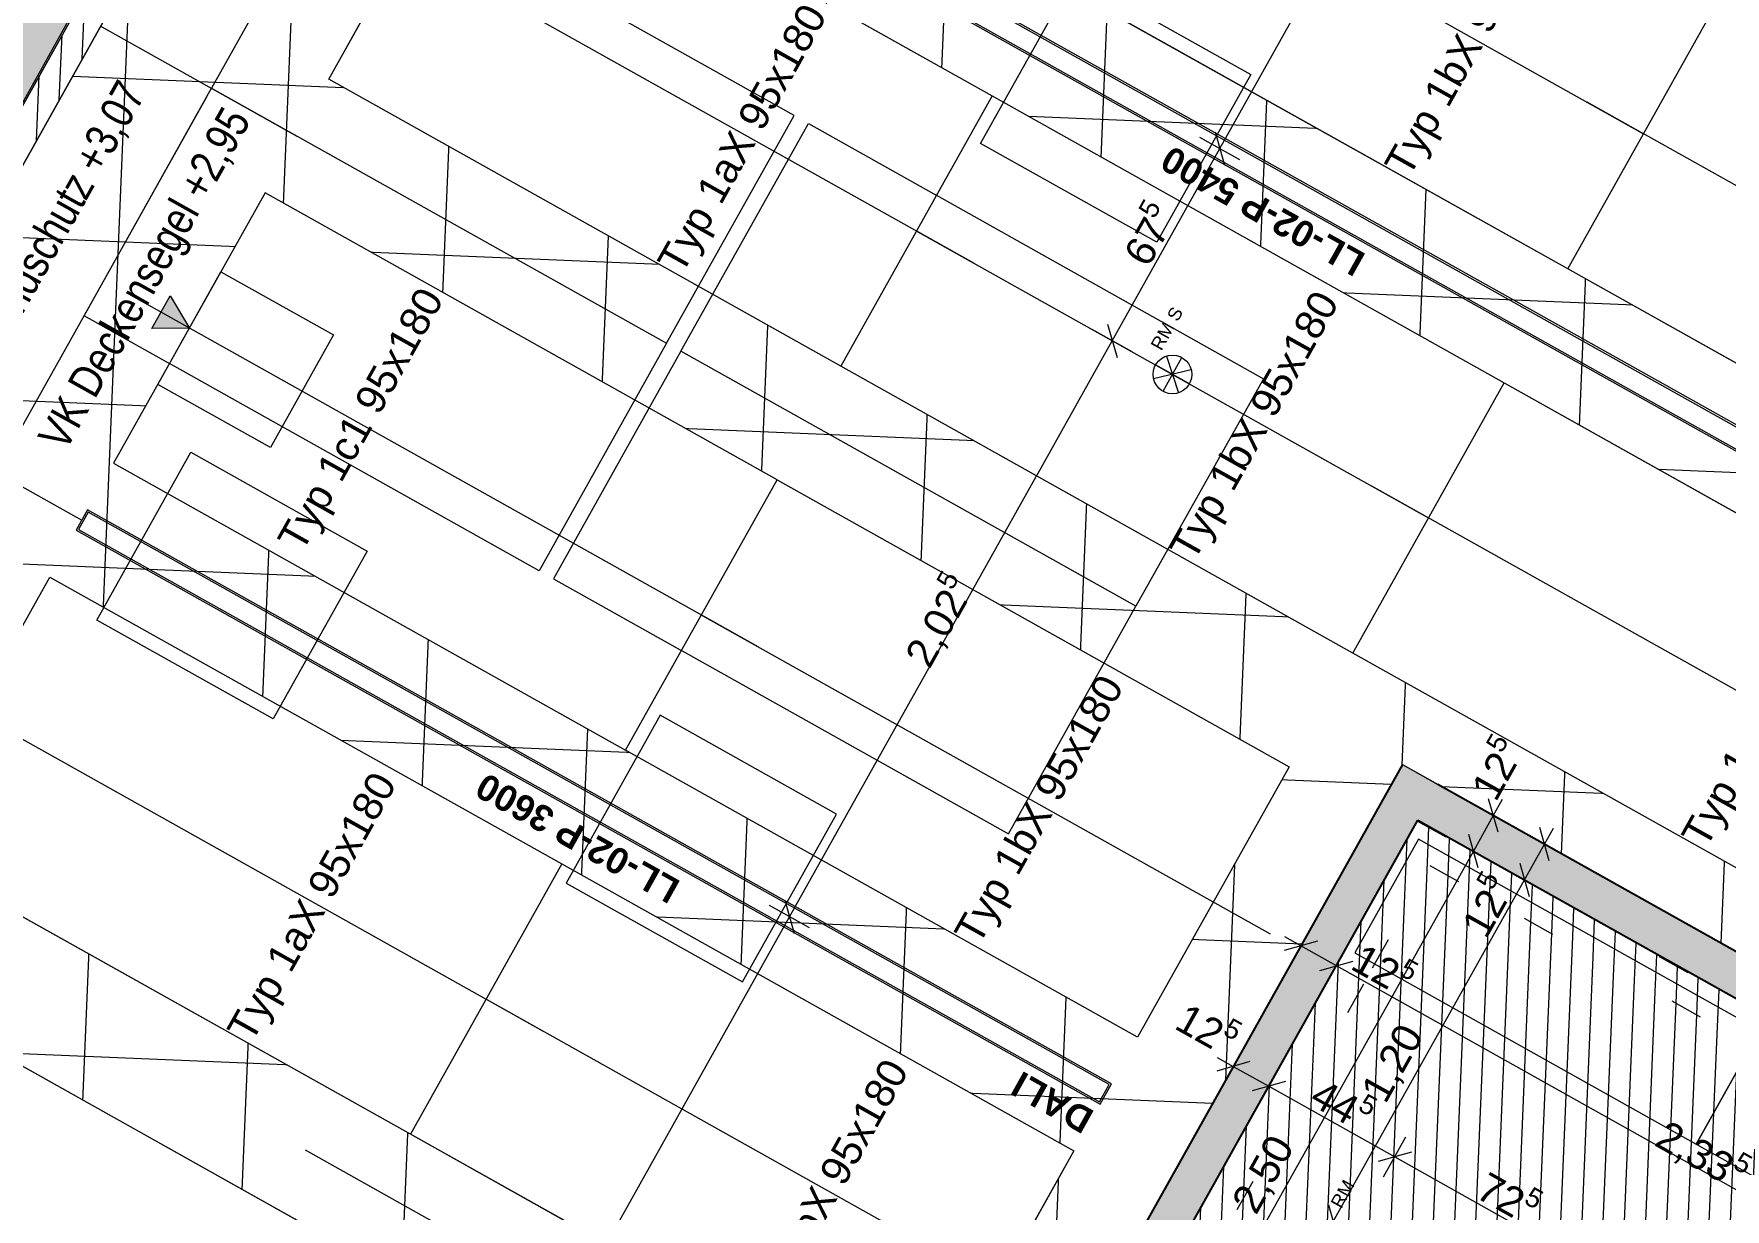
# Model space of a CAD drawing. Header units: metres. Extents: x -27.1 to 50.1, y 105.7 to 163.4.
# Drawn here: x -5.57 to -0.38, y 145.38 to 148.99 of the extents above; entities that cross this region are included whole.
import ezdxf

# ---------------------------------------------------------------- set-up
doc = ezdxf.new("R2010")
doc.units = ezdxf.units.M
doc.header["$MEASUREMENT"] = 0
for name, pattern in [('Achse', [0.0023, 0.0015, -0.0008]), ('Punktlinie', [0.0035, 0, -0.0035]), ('Punktlinie_ eng', [0.00075, 0, -0.00075]), ('Strichpunktlinie', [0.006703, 0.003528, -0.001764, 0, -0.001411]), ('Wipeout_Contour', [1, 0, -1])]:
    doc.linetypes.add(name, pattern=pattern)
for name, color, linetype in [('00  Raster', 7, 'Continuous'), ('00  Raster Ausbau', 7, 'Continuous'), ('10  Fassade', 7, 'Continuous'), ('10  Fassade_Deckschraffur', 7, 'Continuous'), ('10  Wand Massiv_Deckschraffur', 7, 'Continuous'), ('10  Wand Massiv_Fenster', 7, 'Continuous'), ('20  Deckensegel', 7, 'Continuous'), ('20  Deckenspiegel + Einbauten', 7, 'Continuous'), ('20  Möbel', 7, 'Continuous'), ('40  Bemaßung 1_ 50 Deckenspiegel', 7, 'Continuous'), ('40  Text Deckenspiegel', 7, 'Continuous'), ('Neubau_20  Decke Abhangdecke', 7, 'Continuous'), ('Neubau_20  Decke Abhangdecke_Deckschraffur', 7, 'Continuous'), ('Neubau_20  Deckenspiegel + Einbauten', 7, 'Continuous'), ('Neubau_20  Möbel', 7, 'Continuous'), ('Neubau_20 Wand Leichtbau MIETERAUSBAU', 7, 'Continuous'), ('Neubau_20 Wand Leichtbau MIETERAUSBAU_Schnittschraffur', 7, 'Continuous'), ('Neubau_40  Text Deckenspiegel', 7, 'Continuous')]:
    doc.layers.add(name, color=color, linetype=linetype)
doc.styles.add('ERSTELLTER_STIL_1', font='arial.ttf')
doc.styles.add('ERSTELLTER_STIL_2', font='arial.ttf')
doc.styles.add('ERSTELLTER_STIL_3', font='')
doc.styles.get('ERSTELLTER_STIL_3').set_extended_font_data('Arial Narrow')
pattern_1 = [(87.605446, (0, 0), (-0.06494324, 0.002715745), [])]

msp = doc.modelspace()

# ---------------------------------------------------------------- wipeouts: each hides what was drawn before it
at = {"color": 254, "linetype": 'Wipeout_Contour', "lineweight": 0, "ltscale": 578.896248}
msp.add_wipeout([(1.5068, 161.8649), (-18.3925, 126.3498), (-18.2219, 126.2542), (1.6769, 161.7686)], dxfattribs=at).dxf.layer = '10  Fassade_Deckschraffur'

# ---------------------------------------------------------------- next in the draw order: wipeouts: each hides what was drawn before it
at = {"color": 254, "linetype": 'Wipeout_Contour', "lineweight": 0, "ltscale": 579.750368}
msp.add_wipeout([(1.2236, 162.0253), (-18.6764, 126.5088), (-18.6188, 126.4766), (1.2811, 161.9927)], dxfattribs=at).dxf.layer = '10  Fassade_Deckschraffur'

# ---------------------------------------------------------------- next in the draw order: wipeouts: each hides what was drawn before it
at = {"color": 254, "linetype": 'Wipeout_Contour', "lineweight": 0, "ltscale": 579.478915}
msp.add_wipeout([(-18.4602, 126.3877), (1.4393, 161.9032), (1.2811, 161.9927), (-18.6188, 126.4766)], dxfattribs=at).dxf.layer = '10  Fassade_Deckschraffur'

# ---------------------------------------------------------------- next in the draw order: wipeouts: each hides what was drawn before it
at = {"color": 254, "linetype": 'Wipeout_Contour', "lineweight": 0, "ltscale": 579.276268}
msp.add_wipeout([(1.4393, 161.9032), (-18.4602, 126.3877), (-18.4575, 126.3862), (1.4419, 161.9017)], dxfattribs=at).dxf.layer = '10  Fassade_Deckschraffur'

# ---------------------------------------------------------------- next in the draw order: wipeouts: each hides what was drawn before it
at = {"color": 254, "linetype": 'Wipeout_Contour', "lineweight": 0, "ltscale": 579.199344}
msp.add_wipeout([(1.4446, 161.9001), (-18.4548, 126.3847), (-18.4016, 126.3549), (1.4977, 161.8701)], dxfattribs=at).dxf.layer = '10  Fassade_Deckschraffur'

# ---------------------------------------------------------------- next in the draw order: wipeouts: each hides what was drawn before it
at = {"color": 254, "linetype": 'Wipeout_Contour', "lineweight": 0, "ltscale": 579.127053}
msp.add_wipeout([(-18.3972, 126.3524), (1.5021, 161.8676), (1.4977, 161.8701), (-18.4016, 126.3549)], dxfattribs=at).dxf.layer = '10  Fassade_Deckschraffur'

# ---------------------------------------------------------------- next in the draw order: wipeouts: each hides what was drawn before it
at = {"color": 254, "linetype": 'Wipeout_Contour', "lineweight": 0, "ltscale": 579.115674}
msp.add_wipeout([(1.5021, 161.8676), (-18.3972, 126.3524), (-18.3925, 126.3498), (1.5068, 161.8649)], dxfattribs=at).dxf.layer = '10  Fassade_Deckschraffur'

# ---------------------------------------------------------------- next in the draw order: hatches: boundary and pattern name
at = {"layer": '10  Wand Massiv_Deckschraffur', "linetype": 'Continuous', "lineweight": 0, "true_color": 0xffffff}
msp.add_hatch(color=7, dxfattribs=at).paths.add_polyline_path([(-18.2218, 126.2542), (1.677, 161.7686), (1.3506, 161.9533), (-18.549, 126.4375)])
at = {"layer": 'Neubau_20  Decke Abhangdecke_Deckschraffur', "linetype": 'Continuous', "lineweight": 18, "true_color": 0xdcff15}
h = msp.add_hatch(dxfattribs=at)
h.set_pattern_fill('Bauliche_Anlagen__geplan_55', color=60, style=0, pattern_type=2)
h.set_pattern_definition([(87.60545, (0, 0), (-0.4995634, 0.0208903), []), (177.60545, (0, 0), (0.0208903, 0.4995634), [])])
h.paths.add_polyline_path([(-11.9299, 137.2893), (-11.9483, 137.2566), (-11.7956, 137.1711), (-11.7773, 137.2038), (-11.7027, 137.3368), (-11.3276, 137.1266), (-11.4021, 136.9936), (-6.2943, 134.1316), (-6.2197, 134.2647), (-5.8446, 134.0545), (-5.9191, 133.9215), (-5.7796, 133.8433), (-3.195, 138.456), (-3.3346, 138.5342), (-3.4152, 138.3903), (-3.7904, 138.6005), (-3.7097, 138.7444), (-5.3411, 139.6585), (-1.3692, 146.7474), (0.7769, 145.5449), (7.3302, 157.2408), (7.1906, 157.319), (7.1429, 157.234), (6.7678, 157.4442), (6.8155, 157.5292), (1.7076, 160.3912), (1.6599, 160.3061), (1.2848, 160.5163), (1.3777, 160.6821), (1.225, 160.7676), (-9.2843, 142.0111), (-9.3026, 141.9784)])
h.paths.add_polyline_path([(-8.904, 141.4828), (-9.2529, 141.6784), (-9.0574, 142.0273), (-8.7085, 141.8318)], flags=0)
at = {"layer": 'Neubau_20  Decke Abhangdecke_Deckschraffur', "linetype": 'Continuous', "lineweight": 18, "true_color": 0xffd5aa}
h = msp.add_hatch(dxfattribs=at)
h.set_pattern_fill('Mauerwerk_0001', color=41, style=0, pattern_type=2)
h.set_pattern_definition(pattern_1)
h.paths.add_polyline_path([(-1.3228, 146.5744), (-2.5436, 144.3955), (-1.0213, 143.5426), (-0.9406, 143.6865), (-0.5655, 143.4763), (-0.6462, 143.3324), (-0.5066, 143.2542), (0.7142, 145.4331)])
h.paths.add_polyline_path([(0.5758, 145.3959), (-0.4665, 143.5355), (-0.979, 143.8226), (-1.0596, 143.6787), (-2.4075, 144.4339), (-2.3268, 144.5778), (-1.2845, 146.4382)], flags=0)
h = msp.add_hatch(dxfattribs=at)
h.set_pattern_fill('Mauerwerk_0001', color=41, style=0, pattern_type=2)
h.set_pattern_definition(pattern_1)
h.paths.add_polyline_path([(-1.2845, 146.4382), (-2.4075, 144.4339), (-1.0596, 143.6787), (-0.979, 143.8226), (-0.4665, 143.5355), (0.5758, 145.3959)])
at = {"layer": 'Neubau_20 Wand Leichtbau MIETERAUSBAU_Schnittschraffur', "linetype": 'Continuous', "lineweight": 18}
for points in [[(-1.4303, 146.6383), (-1.3212, 146.5772), (-1.3692, 146.7474)], [(-1.3212, 146.5772), (-1.2601, 146.6863), (-1.3692, 146.7474)], [(-1.3212, 146.5772), (0.7158, 145.4359), (0.7769, 145.5449), (-1.2601, 146.6863)], [(-1.4303, 146.6383), (-2.6527, 144.4566), (-2.5436, 144.3955), (-1.3212, 146.5772)]]:
    msp.add_hatch(color=9, dxfattribs=at).paths.add_polyline_path(points)
at = {"layer": 'Neubau_40  Text Deckenspiegel', "linetype": 'Continuous', "lineweight": 0, "true_color": 0xffffff}
msp.add_hatch(color=7, dxfattribs=at).paths.add_polyline_path([(-5.0895, 148.0859), (-5.1485, 148.1851), (-5.205, 148.0844)])

# ---------------------------------------------------------------- next in the draw order: linework, layer by layer
at = {"layer": '00  Raster Ausbau', "color": 251, "linetype": 'Achse', "lineweight": 18, "ltscale": 1000, "true_color": 0x5f5f5f}
msp.add_line((-5.6321, 149.1636), (-4.7597, 148.6748), dxfattribs=at)
at = {"layer": '00  Raster Ausbau', "color": 9, "linetype": 'Achse', "lineweight": 18, "ltscale": 1000}
msp.add_line((-6.2919, 147.9859), (-5.4196, 147.4971), dxfattribs=at)
at = {"layer": '10  Fassade', "color": 255, "linetype": 'Punktlinie', "lineweight": 18, "ltscale": 1000, "flags": 128}
msp.add_lwpolyline([(-18.2219, 126.2542), (1.6769, 161.7686)], dxfattribs=at)
at = {"layer": '10  Wand Massiv_Fenster', "color": 7, "linetype": 'Continuous', "lineweight": 13, "ltscale": 1000}
msp.add_line((1.677, 161.7686), (-18.2218, 126.2542), dxfattribs=at)
at = {"layer": '20  Möbel', "color": 9, "linetype": 'Continuous', "lineweight": 18, "ltscale": 1000}
for p, q in [((-0.2083, 148.853), (-0.5709, 148.1851)), ((-0.0638, 148.7745), (-0.4264, 148.1066)), ((-1.3195, 146.5189), (-1.515, 146.17)), ((-0.2726, 145.9324), (-1.3195, 146.5189)), ((-1.515, 146.17), (-0.4681, 145.5834)), ((-0.4681, 145.5834), (-0.2726, 145.9324)), ((-0.2726, 145.9324), (-0.4681, 145.5834)), ((-0.4681, 145.5834), (0.5787, 144.9969))]:
    msp.add_line(p, q, dxfattribs=at)
at = {"layer": '20  Möbel', "color": 9, "linetype": 'Continuous', "lineweight": 18, "ltscale": 1000, "flags": 128}
for points in [[(0.3924, 148.5268), (0.0298, 147.8589), (-0.6469, 148.2263), (-0.2843, 148.8942)], [(0.6424, 146.7272), (0.1114, 147.271), (-0.4395, 146.7331), (0.0915, 146.1893)]]:
    msp.add_lwpolyline(points, close=True, dxfattribs=at)
at = {"layer": '40  Bemaßung 1_ 50 Deckenspiegel', "color": 7, "linetype": 'Continuous', "lineweight": 13, "ltscale": 1000}
for p, q in [((-1.1515, 146.6254), (-1.0288, 146.5567)), ((-1.0758, 146.54), (-1.1045, 146.6421)), ((-1.0627, 146.6401), (-1.0902, 146.591)), ((-1.0902, 146.591), (-1.1513, 146.482)), ((-0.9191, 146.4522), (-0.9479, 146.5543)), ((-0.9335, 146.5033), (-0.906, 146.5523)), ((-1.2126, 146.5164), (-1.0899, 146.4476)), ((-1.1369, 146.4309), (-1.1656, 146.533)), ((-0.8721, 146.4689), (-0.9948, 146.5376)), ((-0.9946, 146.3942), (-0.9335, 146.5033)), ((-1.1513, 146.482), (-2.3737, 144.3003)), ((-1.009, 146.4453), (-0.9802, 146.3432)), ((-1.5815, 145.3467), (-0.9946, 146.3942)), ((-0.9332, 146.3598), (-1.0559, 146.4286)), ((-1.6462, 146.253), (-1.7149, 146.1303)), ((-1.6295, 146.206), (-1.7316, 146.1773)), ((-1.6805, 146.1916), (-1.7296, 146.2191)), ((-1.5715, 146.1305), (-1.6805, 146.1916)), ((-1.5371, 146.1919), (-1.6059, 146.0692)), ((-1.6225, 146.1162), (-1.5204, 146.1449)), ((0.4655, 144.9892), (-1.5715, 146.1305)), ((-1.922, 145.7608), (-1.8532, 145.8835)), ((-1.8365, 145.8365), (-1.9386, 145.8077)), ((-1.9367, 145.8496), (-1.8876, 145.8221)), ((-1.8876, 145.8221), (-1.7785, 145.761)), ((-1.8129, 145.6997), (-1.7442, 145.8224)), ((-1.7275, 145.7754), (-1.8296, 145.7466)), ((-1.7785, 145.761), (-1.3925, 145.5447)), ((-1.3415, 145.5591), (-1.4435, 145.5303)), ((-1.4269, 145.4834), (-1.3581, 145.6061)), ((-1.3925, 145.5447), (-0.76, 145.1903)), ((-1.5959, 145.3977), (-1.5671, 145.2956))]:
    msp.add_line(p, q, dxfattribs=at)
at = {"layer": 'Neubau_20  Decke Abhangdecke', "color": 7, "linetype": 'Continuous', "lineweight": 13, "ltscale": 1000, "flags": 128}
msp.add_lwpolyline([(-5.7796, 133.8433), (-3.195, 138.456), (-3.3346, 138.5342), (-3.4152, 138.3903), (-3.7904, 138.6005), (-3.7097, 138.7444), (-5.3411, 139.6585), (-1.3692, 146.7474), (0.7769, 145.5449), (7.3302, 157.2408), (7.1906, 157.319), (7.1429, 157.234), (6.7678, 157.4442), (6.8155, 157.5292), (1.7076, 160.3912), (1.6599, 160.3061), (1.2848, 160.5163), (1.3777, 160.6821), (1.225, 160.7676), (-9.2843, 142.0111), (-9.3026, 141.9784), (-11.9299, 137.2893)], dxfattribs=at)
at = {"layer": 'Neubau_20  Decke Abhangdecke', "color": 7, "linetype": 'Punktlinie_ eng', "lineweight": 13, "ltscale": 1000, "flags": 128}
for points in [[(-1.3228, 146.5744), (0.7142, 145.4331), (-0.5066, 143.2542), (-0.6462, 143.3324), (-0.5655, 143.4763), (-0.9406, 143.6865), (-1.0213, 143.5426), (-2.5436, 144.3955)], [(-1.2845, 146.4382), (0.5758, 145.3959), (-0.4665, 143.5355), (-0.979, 143.8226), (-1.0596, 143.6787), (-2.4075, 144.4339)], [(0.5758, 145.3959), (-1.2845, 146.4382), (-2.3268, 144.5778), (-2.4075, 144.4339), (-1.0596, 143.6787), (-0.979, 143.8226), (-0.4665, 143.5355)]]:
    msp.add_lwpolyline(points, close=True, dxfattribs=at)
at = {"layer": 'Neubau_20 Wand Leichtbau MIETERAUSBAU', "color": 7, "linetype": 'Continuous', "lineweight": 25, "ltscale": 1000, "flags": 128}
for points in [[(-1.3692, 146.7474), (-2.6527, 144.4566)], [(0.7769, 145.5449), (-1.2601, 146.6863)], [(-2.5436, 144.3955), (-1.3212, 146.5772)], [(-1.3212, 146.5772), (0.7158, 145.4359)]]:
    msp.add_lwpolyline(points, dxfattribs=at)
at = {"layer": 'Neubau_20 Wand Leichtbau MIETERAUSBAU', "color": 7, "linetype": 'Continuous', "lineweight": 13, "ltscale": 1000, "flags": 128}
msp.add_lwpolyline([(-1.3692, 146.7474), (-1.2601, 146.6863)], dxfattribs=at)
at = {"layer": 'Neubau_40  Text Deckenspiegel', "color": 7, "linetype": 'Continuous', "lineweight": 18, "ltscale": 1000, "flags": 128}
msp.add_lwpolyline([(-5.0895, 148.0859), (-5.205, 148.0844), (-5.1485, 148.1851)], close=True, dxfattribs=at)

# ---------------------------------------------------------------- next in the draw order: texts
at = {"layer": '40  Bemaßung 1_ 50 Deckenspiegel', "color": 7, "linetype": 'Continuous', "lineweight": 13, "char_height": 0.09, "attachment_point": 7, "style": 'ERSTELLTER_STIL_1'}
for s, insert, rotation in [('\\A1;{\\pql;\\fArial|b0|i0|c0|p38;12\\fArial|b0|i0|c0|p38;\\A1{\\H.66x;\\S5^  ;}}', (-1.0598, 146.617), 60.738), ('\\A1;{\\pql;\\fArial|b0|i0|c0|p38;12\\fArial|b0|i0|c0|p38;\\A1{\\H.66x;\\S5^  ;}}', (-1.0896, 146.1962), 60.7378), ('\\A1;{\\pql;\\fArial|b0|i0|c0|p38;12\\fArial|b0|i0|c0|p38;\\A1{\\H.66x;\\S5^  ;}}', (-1.5455, 146.1001), 330.738), ('\\A1;{\\pql;\\fArial|b0|i0|c0|p38;12\\fArial|b0|i0|c0|p38;\\A1{\\H.66x;\\S5^  ;}}', (-2.0856, 145.9172), 330.738), ('\\A1;{\\pql;\\fArial|b0|i0|c0|p38;44\\fArial|b0|i0|c0|p38;\\A1{\\H.66x;\\S5^  ;}}', (-1.6715, 145.6852), 330.738), ('\\A1;{\\pql;\\fArial|b0|i0|c0|p38;2,33\\fArial|b0|i0|c0|p38;\\A1{\\H.66x;\\S5^  ;}}', (-0.6127, 145.5586), 330.738), ('\\A1;{\\pql;\\fArial|b0|i0|c0|p38;72\\fArial|b0|i0|c0|p38;\\A1{\\H.66x;\\S5^  ;}}', (-1.1623, 145.3999), 330.738)]:
    msp.add_mtext(s, dxfattribs=dict(at, insert=insert, rotation=rotation))
at = {"layer": '40  Bemaßung 1_ 50 Deckenspiegel', "color": 7, "linetype": 'Continuous', "lineweight": 13, "char_height": 0.09, "width": 0.239452, "attachment_point": 7, "style": 'ERSTELLTER_STIL_1'}
for s, insert, rotation in [('\\A1;{\\pql;\\fArial|b0|i0|c0|p38;1,20}', (-1.4067, 145.6956), 60.7378), ('\\A1;{\\pql;\\fArial|b0|i0|c0|p38;2,50}', (-1.8033, 145.3551), 60.738)]:
    msp.add_mtext(s, dxfattribs=dict(at, insert=insert, rotation=rotation))
at = {"layer": '40  Text Deckenspiegel', "color": 7, "linetype": 'Continuous', "lineweight": 18, "insert": (-4.9291, 148.7408), "char_height": 0.1, "attachment_point": 6, "rotation": 60.738, "style": 'ERSTELLTER_STIL_3'}
msp.add_mtext('\\A1;{\\pqr;\\fArial Narrow|b0|i0|c0|p38;VK Deckensegel +2,95}', dxfattribs=at)

# ---------------------------------------------------------------- next in the draw order: wipeouts: each hides what was drawn before it
at = {"color": 254, "linetype": 'Wipeout_Contour', "lineweight": 0, "ltscale": 596.524521}
msp.add_wipeout([(-0.397, 149.0961), (-1.9673, 149.9759), (-2.4316, 149.1471), (-0.8613, 148.2673)], dxfattribs=at).dxf.layer = '20  Deckensegel'
at = {"color": 254, "linetype": 'Wipeout_Contour', "lineweight": 0, "ltscale": 587.177863}
msp.add_wipeout([(-1.7167, 146.7406), (-3.287, 147.6204), (-3.7514, 146.7917), (-2.1811, 145.9118)], dxfattribs=at).dxf.layer = '20  Deckensegel'
at = {"color": 254, "linetype": 'Wipeout_Contour', "lineweight": 0, "ltscale": 581.608877}
msp.add_wipeout([(-6.1771, 146.1448), (-6.6414, 145.316), (-5.0711, 144.4362), (-4.6068, 145.265)], dxfattribs=at).dxf.layer = '20  Deckensegel'

# ---------------------------------------------------------------- next in the draw order: linework, layer by layer
at = {"layer": '20  Deckensegel', "color": 6, "linetype": 'Strichpunktlinie', "lineweight": 18, "ltscale": 1000}
for p, q in [((-2.374, 149.6593), (-0.4547, 148.5839)), ((-3.6937, 147.3038), (-1.7744, 146.2285))]:
    msp.add_line(p, q, dxfattribs=at)
at = {"layer": '20  Deckensegel', "color": 7, "linetype": 'Continuous', "lineweight": 18, "ltscale": 1000}
for p, q in [((-0.8613, 148.2673), (-2.4316, 149.1471)), ((-0.397, 149.0961), (-0.8613, 148.2673)), ((-3.7514, 146.7917), (-3.287, 147.6204)), ((-3.287, 147.6204), (-1.7167, 146.7406)), ((-2.1811, 145.9118), (-3.7514, 146.7917)), ((-1.7167, 146.7406), (-2.1811, 145.9118)), ((-4.6068, 145.265), (-6.1771, 146.1448))]:
    msp.add_line(p, q, dxfattribs=at)
at = {"layer": '20  Deckensegel', "color": 7, "linetype": 'Continuous', "lineweight": 18, "ltscale": 1000, "flags": 128}
for points in [[(-0.397, 149.0961), (-0.8613, 148.2673), (-2.4316, 149.1471), (-1.9673, 149.9759)], [(-1.7167, 146.7406), (-2.1811, 145.9118), (-3.7514, 146.7917), (-3.287, 147.6204)], [(-6.1771, 146.1448), (-6.6414, 145.316), (-5.0711, 144.4362), (-4.6068, 145.265)]]:
    msp.add_lwpolyline(points, close=True, dxfattribs=at)

# ---------------------------------------------------------------- next in the draw order: texts
at = {"layer": '20  Deckensegel', "color": 7, "linetype": 'Continuous', "lineweight": 13, "char_height": 0.09, "attachment_point": 6, "rotation": 60.7389, "style": 'ERSTELLTER_STIL_1'}
for insert in [(-0.9288, 149.3584), (-2.2485, 147.003)]:
    msp.add_mtext('\\A1;{\\pqr;\\fArial|b0|i0|c0|p38;Typ 1bX 95x180}', dxfattribs=dict(at, insert=insert))

# ---------------------------------------------------------------- next in the draw order: wipeouts: each hides what was drawn before it
at = {"color": 254, "linetype": 'Wipeout_Contour', "lineweight": 0, "ltscale": 592.978718}
msp.add_wipeout([(1.1733, 148.2163), (-0.397, 149.0961), (-0.8613, 148.2673), (0.709, 147.3875)], dxfattribs=at).dxf.layer = '20  Deckensegel'
at = {"color": 254, "linetype": 'Wipeout_Contour', "lineweight": 0, "ltscale": 591.845008}
msp.add_wipeout([(-1.0568, 147.9184), (-2.6272, 148.7982), (-3.0915, 147.9694), (-1.5212, 147.0896)], dxfattribs=at).dxf.layer = '20  Deckensegel'
at = {"color": 254, "linetype": 'Wipeout_Contour', "lineweight": 0, "ltscale": 590.846228}
msp.add_wipeout([(-4.8574, 148.5003), (-5.3217, 147.6715), (-3.7514, 146.7917), (-3.287, 147.6204)], dxfattribs=at).dxf.layer = '20  Deckensegel'
at = {"color": 254, "linetype": 'Wipeout_Contour', "lineweight": 0, "ltscale": 582.523385}
msp.add_wipeout([(-2.3766, 145.5629), (-3.9469, 146.4427), (-4.4112, 145.6139), (-2.8409, 144.7341)], dxfattribs=at).dxf.layer = '20  Deckensegel'

# ---------------------------------------------------------------- next in the draw order: linework, layer by layer
at = {"layer": '20  Deckensegel', "color": 7, "linetype": 'Continuous', "lineweight": 18, "ltscale": 1000}
for p, q in [((-0.8613, 148.2673), (-0.397, 149.0961)), ((-3.0915, 147.9694), (-2.6272, 148.7982)), ((-2.6272, 148.7982), (-1.0568, 147.9184)), ((-4.8574, 148.5003), (-5.3217, 147.6715)), ((-3.287, 147.6204), (-4.8574, 148.5003)), ((-5.1863, 147.9131), (-4.9927, 148.2586)), ((-4.9927, 148.2586), (-4.6473, 148.065)), ((0.709, 147.3875), (-0.8613, 148.2673)), ((-4.6473, 148.065), (-4.8408, 147.7196)), ((-1.5212, 147.0896), (-3.0915, 147.9694)), ((-4.8408, 147.7196), (-5.1863, 147.9131)), ((-1.0568, 147.9184), (-1.5212, 147.0896)), ((-5.3217, 147.6715), (-3.7514, 146.7917)), ((-3.7514, 146.7917), (-3.287, 147.6204)), ((-4.4112, 145.6139), (-3.9469, 146.4427)), ((-3.9469, 146.4427), (-2.3766, 145.5629)), ((-2.8409, 144.7341), (-4.4112, 145.6139)), ((-2.3766, 145.5629), (-2.8409, 144.7341))]:
    msp.add_line(p, q, dxfattribs=at)
at = {"layer": '20  Deckensegel', "color": 6, "linetype": 'Strichpunktlinie', "lineweight": 18, "ltscale": 1000}
for p, q in [((-0.8036, 148.7795), (1.1157, 147.7041)), ((-3.0338, 148.4815), (-1.1145, 147.4062)), ((-3.3447, 147.1083), (-5.264, 148.1836)), ((-4.3536, 146.1261), (-2.4343, 145.0507))]:
    msp.add_line(p, q, dxfattribs=at)
at = {"layer": '20  Deckensegel', "color": 7, "linetype": 'Continuous', "lineweight": 18, "ltscale": 1000, "flags": 128}
for points in [[(1.1733, 148.2163), (0.709, 147.3875), (-0.8613, 148.2673), (-0.397, 149.0961)], [(-1.0568, 147.9184), (-1.5212, 147.0896), (-3.0915, 147.9694), (-2.6272, 148.7982)], [(-4.8574, 148.5003), (-5.3217, 147.6715), (-3.7514, 146.7917), (-3.287, 147.6204)], [(-2.3766, 145.5629), (-2.8409, 144.7341), (-4.4112, 145.6139), (-3.9469, 146.4427)]]:
    msp.add_lwpolyline(points, close=True, dxfattribs=at)

# ---------------------------------------------------------------- next in the draw order: texts
at = {"layer": '20  Deckensegel', "color": 7, "linetype": 'Continuous', "lineweight": 13, "char_height": 0.09, "rotation": 60.7389, "style": 'ERSTELLTER_STIL_1'}
for s, insert, attachment_point in [('\\A1;{\\pql;\\fArial|b0|i0|c0|p38;Typ 1c1 95x180}', (-4.7714, 147.4101), 4), ('\\A1;{\\pqr;\\fArial|b0|i0|c0|p38;Typ 1bX 95x180}', (-1.5886, 148.1807), 6), ('\\A1;{\\pqr;\\fArial|b0|i0|c0|p38;Typ 1bX 95x180}', (-2.9084, 145.8252), 6)]:
    msp.add_mtext(s, dxfattribs=dict(at, insert=insert, attachment_point=attachment_point))
at = {"layer": '20  Deckenspiegel + Einbauten', "color": 7, "linetype": 'Continuous', "lineweight": 13, "char_height": 0.08, "style": 'ERSTELLTER_STIL_2'}
for s, insert, attachment_point, rotation in [('\\A1;{\\pqc;\\fArial|b1|i0|c0|p38;LL-02-P \\fArial|b1|i0|c0|p38;54\\fArial|b1|i0|c0|p38;00}', (-1.817, 148.4097), 2, 150.738), ('\\A1;{\\pql;\\fArial|b1|i0|c0|p38;DALI}', (-2.3487, 145.6127), 1, 150.7271)]:
    msp.add_mtext(s, dxfattribs=dict(at, insert=insert, attachment_point=attachment_point, rotation=rotation))

# ---------------------------------------------------------------- next in the draw order: wipeouts: each hides what was drawn before it
at = {"color": 254, "linetype": 'Wipeout_Contour', "lineweight": 0, "ltscale": 597.732588}
msp.add_wipeout([(-5.2416, 150.4866), (-5.2451, 150.4885), (-6.5599, 148.1418), (-6.5565, 148.1398)], dxfattribs=at).dxf.layer = '10  Fassade_Deckschraffur'
at = {"color": 254, "linetype": 'Wipeout_Contour', "lineweight": 0, "ltscale": 595.484622}
msp.add_wipeout([(-2.6272, 148.7982), (-4.1975, 149.678), (-4.6618, 148.8492), (-3.0915, 147.9694)], dxfattribs=at).dxf.layer = '20  Deckensegel'
at = {"color": 254, "linetype": 'Wipeout_Contour', "lineweight": 0, "ltscale": 588.271}
msp.add_wipeout([(0.5135, 147.0385), (-1.0568, 147.9184), (-1.5212, 147.0896), (0.0491, 146.2097)], dxfattribs=at).dxf.layer = '20  Deckensegel'
at = {"color": 254, "linetype": 'Wipeout_Contour', "lineweight": 0, "ltscale": 586.220876}
msp.add_wipeout([(-3.9469, 146.4427), (-5.5172, 147.3225), (-5.9816, 146.4937), (-4.4112, 145.6139)], dxfattribs=at).dxf.layer = '20  Deckensegel'

# ---------------------------------------------------------------- next in the draw order: linework, layer by layer
at = {"layer": '20  Deckensegel', "color": 7, "linetype": 'Continuous', "lineweight": 18, "ltscale": 1000}
for p, q in [((-4.6618, 148.8492), (-4.1975, 149.678)), ((-4.1975, 149.678), (-2.6272, 148.7982)), ((-3.0915, 147.9694), (-4.6618, 148.8492)), ((-2.6272, 148.7982), (-3.0915, 147.9694)), ((-1.5212, 147.0896), (-1.0568, 147.9184)), ((-1.0568, 147.9184), (0.5135, 147.0385)), ((-5.9816, 146.4937), (-5.5172, 147.3225)), ((-5.5172, 147.3225), (-3.9469, 146.4427)), ((0.0491, 146.2097), (-1.5212, 147.0896)), ((-4.4112, 145.6139), (-5.9816, 146.4937)), ((-3.9469, 146.4427), (-4.4112, 145.6139))]:
    msp.add_line(p, q, dxfattribs=at)
at = {"layer": '20  Deckensegel', "color": 6, "linetype": 'Strichpunktlinie', "lineweight": 18, "ltscale": 1000}
for p, q in [((-4.6041, 149.3614), (-2.6849, 148.286)), ((-1.4635, 147.6017), (0.4558, 146.5264)), ((-5.9239, 147.0059), (-4.0046, 145.9305))]:
    msp.add_line(p, q, dxfattribs=at)
at = {"layer": '20  Deckensegel', "color": 7, "linetype": 'Continuous', "lineweight": 18, "ltscale": 1000, "flags": 128}
for points in [[(-2.6272, 148.7982), (-3.0915, 147.9694), (-4.6618, 148.8492), (-4.1975, 149.678)], [(0.5135, 147.0385), (0.0491, 146.2097), (-1.5212, 147.0896), (-1.0568, 147.9184)], [(-3.9469, 146.4427), (-4.4112, 145.6139), (-5.9816, 146.4937), (-5.5172, 147.3225)]]:
    msp.add_lwpolyline(points, close=True, dxfattribs=at)
at = {"layer": 'Neubau_20  Deckenspiegel + Einbauten', "color": 7, "linetype": 'Continuous', "lineweight": 13, "ltscale": 1000, "flags": 128}
for points in [[(0.5938, 147.182), (-4.1171, 149.8216), (-4.0824, 149.8835), (0.6285, 147.244)], [(0.5917, 147.1895), (-4.1096, 149.8237), (-4.0803, 149.876), (0.6211, 147.2418)], [(-5.4364, 147.4667), (-2.2962, 145.7064), (-2.2614, 145.7684), (-5.4017, 147.5286)], [(-5.429, 147.4688), (-2.2979, 145.7137), (-2.2686, 145.7661), (-5.3996, 147.5212)]]:
    msp.add_lwpolyline(points, close=True, dxfattribs=at)
at = {"layer": 'Neubau_20  Möbel', "color": 9, "linetype": 'Continuous', "lineweight": 18, "ltscale": 1000, "flags": 128}
for points in [[(-5.0214, 148.8215), (-3.6256, 148.0394), (-3.2345, 148.7373), (-4.6303, 149.5194)], [(-2.1223, 148.3491), (-2.6632, 148.6522), (-2.3748, 149.1669), (-1.8339, 148.8638)], [(-5.0214, 148.8215), (-3.6256, 148.0394), (-4.0166, 147.3415), (-5.4124, 148.1236)], [(-2.1861, 147.2329), (-3.5819, 148.0149), (-3.1909, 148.7129), (-1.7951, 147.9308)], [(-2.1861, 147.2329), (-3.5819, 148.0149), (-3.973, 147.317), (-2.5771, 146.5349)], [(-5.0852, 147.7052), (-4.5443, 147.4021), (-4.8327, 146.8874), (-5.3736, 147.1905)], [(-3.1048, 146.5956), (-3.6457, 146.8987), (-3.9341, 146.384), (-3.3932, 146.0809)]]:
    msp.add_lwpolyline(points, close=True, dxfattribs=at)

# ---------------------------------------------------------------- next in the draw order: texts
at = {"layer": '20  Deckensegel', "color": 7, "linetype": 'Continuous', "lineweight": 13, "char_height": 0.09, "attachment_point": 6, "rotation": 60.7389, "style": 'ERSTELLTER_STIL_1'}
for insert in [(-3.159, 149.0605), (-0.0183, 147.3009), (-4.4787, 146.705)]:
    msp.add_mtext('\\A1;{\\pqr;\\fArial|b0|i0|c0|p38;Typ 1aX 95x180}', dxfattribs=dict(at, insert=insert))
at = {"layer": '20  Deckenspiegel + Einbauten', "color": 7, "linetype": 'Continuous', "lineweight": 13, "insert": (-3.9188, 146.4866), "char_height": 0.08, "attachment_point": 2, "rotation": 150.7271, "style": 'ERSTELLTER_STIL_2'}
msp.add_mtext('\\A1;{\\pqc;\\fArial|b1|i0|c0|p38;LL-02\\fArial|b1|i0|c0|p38;-P 3600}', dxfattribs=at)

# ---------------------------------------------------------------- next in the draw order: wipeouts: each hides what was drawn before it
at = {"color": 254, "linetype": 'Wipeout_Contour', "lineweight": 0, "ltscale": 597.195577}
msp.add_wipeout([(1.1472, 160.8128), (-12.0268, 137.3006), (-11.9483, 137.2566), (1.2257, 160.7689)], dxfattribs=at).dxf.layer = 'Neubau_20  Deckenspiegel + Einbauten'

# ---------------------------------------------------------------- next in the draw order: hatches: boundary and pattern name
at = {"layer": 'Neubau_20  Deckenspiegel + Einbauten', "linetype": 'Continuous', "lineweight": 0, "true_color": 0x000000}
h = msp.add_hatch(dxfattribs=at)
h.set_pattern_fill('Mauerwerk_0001', color=18, style=0, pattern_type=2)
h.set_pattern_definition(pattern_1)
h.paths.add_polyline_path([(1.1472, 160.8128), (-12.0268, 137.3006), (-11.9483, 137.2566), (1.2257, 160.7689)])

# ---------------------------------------------------------------- next in the draw order: linework, layer by layer
at = {"layer": '00  Raster', "color": 7, "linetype": 'Strichpunktlinie', "lineweight": 13, "ltscale": 1000}
msp.add_line((-23.386, 116.0453), (2.099, 161.5296), dxfattribs=at)
at = {"layer": '00  Raster', "color": 5, "linetype": 'Strichpunktlinie', "lineweight": 13, "ltscale": 1000}
msp.add_line((10.2148, 137.1897), (-9.3945, 148.1768), dxfattribs=at)
at = {"layer": '40  Bemaßung 1_ 50 Deckenspiegel', "color": 7, "linetype": 'Continuous', "lineweight": 13, "ltscale": 1000}
for p, q in [((-1.9288, 148.6361), (-0.609, 150.9916)), ((-1.9432, 148.6872), (-1.9144, 148.5851)), ((-2.2587, 148.0473), (-1.9288, 148.6361)), ((-1.8674, 148.6018), (-1.9901, 148.6705)), ((-2.1974, 148.0129), (-2.3201, 148.0816)), ((-2.2731, 148.0983), (-2.2443, 147.9962)), ((-3.2485, 146.2807), (-2.2587, 148.0473)), ((-3.1872, 146.2464), (-3.3099, 146.3151)), ((-3.2629, 146.3318), (-3.2341, 146.2297)), ((-4.5687, 143.9246), (-3.2485, 146.2807))]:
    msp.add_line(p, q, dxfattribs=at)
at = {"layer": 'Neubau_20  Deckenspiegel + Einbauten', "color": 7, "linetype": 'Continuous', "lineweight": 13, "ltscale": 1000}
for p, q in [((1.1472, 160.8128), (-12.0268, 137.3006)), ((-11.9483, 137.2566), (1.2257, 160.7689)), ((-2.0927, 148.0003), (-2.0557, 147.8874)), ((-2.0164, 147.9576), (-2.132, 147.9302)), ((-2.0224, 147.9148), (-2.126, 147.9729)), ((-2.1032, 147.8921), (-2.0451, 147.9957))]:
    msp.add_line(p, q, dxfattribs=at)
at = {"layer": 'Neubau_20  Deckenspiegel + Einbauten', "color": 181, "linetype": 'Achse', "lineweight": 35, "ltscale": 1000, "true_color": 0xa851ff}
msp.add_line((-12.0093, 137.2908), (1.1647, 160.8031), dxfattribs=at)
at = {"layer": 'Neubau_20  Deckenspiegel + Einbauten', "color": 7, "linetype": 'Continuous', "lineweight": 13, "ltscale": 1000, "flags": 128}
msp.add_lwpolyline([(1.1472, 160.8128), (-12.0268, 137.3006), (-11.9483, 137.2566), (1.2257, 160.7689)], close=True, dxfattribs=at)
at = {"layer": 'Neubau_20  Deckenspiegel + Einbauten', "color": 7, "linetype": 'Continuous', "lineweight": 13, "ltscale": 1000}
msp.add_circle((-2.0742, 147.9439), 0.0594, dxfattribs=at)

# ---------------------------------------------------------------- next in the draw order: texts
at = {"layer": '20  Deckenspiegel + Einbauten', "color": 7, "linetype": 'Continuous', "lineweight": 13, "char_height": 0.04, "attachment_point": 1, "rotation": 60.738, "style": 'ERSTELLTER_STIL_1'}
for s, insert in [('\\A1;{\\pql;\\fArial|b0|i0|c0|p38;RM\\fArial|b0|i0|c0|p38; S}', (-2.1432, 148.0335)), ('\\A1;{\\pql;\\fArial|b0|i0|c0|p38;R\\fArial|b0|i0|c0|p38;M}', (-1.5913, 145.4029))]:
    msp.add_mtext(s, dxfattribs=dict(at, insert=insert))
at = {"layer": '40  Bemaßung 1_ 50 Deckenspiegel', "color": 7, "linetype": 'Continuous', "lineweight": 13, "char_height": 0.09, "attachment_point": 7, "rotation": 60.738, "style": 'ERSTELLTER_STIL_1'}
for s, insert in [('\\A1;{\\pql;\\fArial|b0|i0|c0|p38;67\\fArial|b0|i0|c0|p38;\\A1{\\H.66x;\\S5^  ;}}', (-2.1257, 148.2555)), ('\\A1;{\\pql;\\fArial|b0|i0|c0|p38;2,02\\fArial|b0|i0|c0|p38;\\A1{\\H.66x;\\S5^  ;}}', (-2.7967, 147.0251))]:
    msp.add_mtext(s, dxfattribs=dict(at, insert=insert))
at = {"layer": '40  Text Deckenspiegel', "color": 7, "linetype": 'Continuous', "lineweight": 18, "insert": (-5.8118, 147.8337), "char_height": 0.1, "attachment_point": 4, "rotation": 60.738, "style": 'ERSTELLTER_STIL_3'}
msp.add_mtext('\\A1;{\\pql;\\fArial Narrow|b0|i0|c0|p38;UK Blendschutz +3,07}', dxfattribs=at)

doc.saveas('drawing.dxf')
